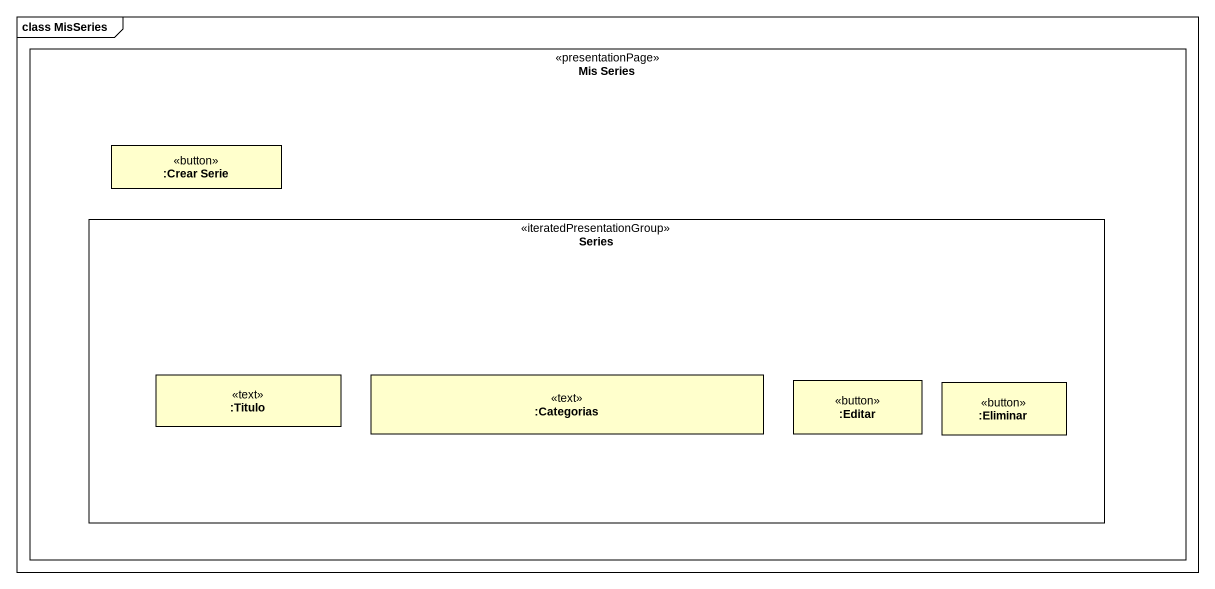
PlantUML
@startuml
mainframe class MisSeries
rectangle "Mis Series" as Mis_Series <<presentationPage>> {
  rectangle ":Crear Serie" as Crear_Serie <<button>>
  rectangle Series <<iteratedPresentationGroup>> {
    rectangle ":Titulo" as Titulo <<text>>
    rectangle ":Categorias" as Categorias <<text>>
    rectangle ":Editar" as Editar <<button>>
    rectangle ":Eliminar" as Eliminar <<button>>
  }
}
@enduml
